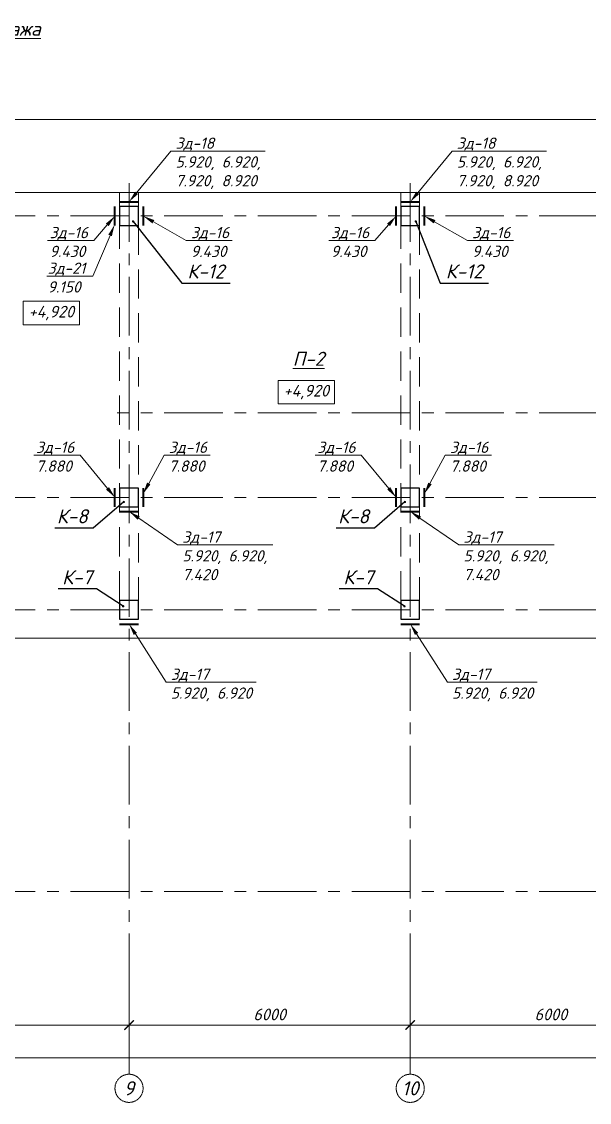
# Model space of a CAD drawing. Header units: millimetres. Extents: x -41985 to 129563, y -95368 to -4590.
# Drawn here: x 37858 to 49972, y -58706 to -35661 of the extents above; entities that cross this region are included whole.
import ezdxf
from ezdxf import colors
from ezdxf.entities.mleader import LeaderData, LeaderLine
from ezdxf.enums import TextEntityAlignment as Align
from ezdxf.math import Vec2, Vec3

# ---------------------------------------------------------------- set-up
doc = ezdxf.new("R2010")
doc.units = ezdxf.units.MM
doc.header["$PDMODE"] = 35
for name, pattern in [('CENTERX2', [4, 2.5, -0.5, 0.5, -0.5]), ('DASHED2', [0.375, 0.25, -0.125]), ('HIDDEN2', [4.7625, 3.175, -1.5875])]:
    doc.linetypes.add(name, pattern=pattern)
doc.layers.get('Defpoints').update_dxf_attribs({"color": 1, "lineweight": 0})
for name, color, linetype, lineweight in [('#Закл выноски и размеры', 7, 'Continuous', 13), ('#Закладные', 10, 'Continuous', 40), ('k_ Выноски', 7, 'Continuous', 13), ('k_ Осевая', 8, 'CENTERX2', 9), ('k_ Осевые размеры', 251, 'Continuous', 5), ('k_ Отметки', 251, 'Continuous', 13), ('k_ Позиции', 1, 'Continuous', 13), ('Балки', 24, 'DASHED2', 5), ('Колонна', 84, 'Continuous', 30), ('Линия пунктир', 190, 'HIDDEN2', 9), ('Перекрытие. Отм. 0.000', 214, 'Continuous', 40)]:
    doc.layers.add(name, color=color, linetype=linetype, lineweight=lineweight)
doc.styles.get("Standard").update_dxf_attribs({"font": 'isocpeur.ttf'})
doc.styles.add('STEP PR', font='isocpeui.ttf')
doc.dimstyles.get("Standard").update_dxf_attribs({"dimtxt": 0.18, "dimasz": 0.18, "dimexe": 0.18, "dimexo": 0.0625, "dimgap": 0.09, "dimtad": 0, "dimtih": 1, "dimtoh": 1, "dimdec": 4, "dimzin": 0, "dimdsep": 46, "dimtxsty": 'Standard', "dimcen": 0.09, "dimadec": 0, "dimazin": 0, "dimtfac": 1, "dimtdec": 4, "dimtofl": 0, "dimtmove": 0, "dimatfit": 3, "dimfxl": 1, "dimtolj": 1, "dimtzin": 0, "dimarcsym": 0})
doc.dimstyles.new('STEP PR', dxfattribs={"dimscale": 100, "dimtxt": 2.5, "dimasz": 2, "dimexe": 1, "dimexo": 2, "dimgap": 1, "dimtad": 1, "dimdec": 4, "dimlfac": -1, "dimtxsty": 'STEP PR', "dimblk": 'ARCHTICK', "dimcen": 2, "dimdle": 1.5, "dimclrt": 1, "dimadec": 0, "dimazin": 0, "dimtfac": 1, "dimtdec": 4, "dimtmove": 1, "dimatfit": 3, "dimldrblk": 'DOTSMALL', "dimfxl": 1, "dimtolj": 1, "dimtzin": 0, "dimarcsym": 0})

# ---------------------------------------------------------------- blocks, each defined once
blk = doc.blocks.new('_ArchTick')
at = {"color": 0, "linetype": 'ByBlock', "const_width": 0.15}
blk.add_lwpolyline([(-0.5, -0.5), (0.5, 0.5)], dxfattribs=at)
blk = doc.blocks.new('*D103')
at = {"layer": 'Defpoints', "color": 0, "transparency": 16777216}
for p in [(34150, -1850), (40150, -1850), (40150, -2850)]:
    blk.add_point(p, dxfattribs=at)
at = {"layer": 'k_ Осевые размеры', "color": 0, "lineweight": -2, "transparency": 16777216}
for p, q in [((34150, -2050), (34150, -2950)), ((40150, -2050), (40150, -2950)), ((34000, -2850), (40300, -2850))]:
    blk.add_line(p, q, dxfattribs=at)
at = {"layer": 'k_ Осевые размеры', "color": 0, "lineweight": -2, "transparency": 16777216, "xscale": 200, "yscale": 200, "zscale": 200, "rotation": 180}
blk.add_blockref('_ArchTick', (34150, -2850), dxfattribs=at)
at = {"layer": 'k_ Осевые размеры', "color": 0, "lineweight": -2, "transparency": 16777216, "xscale": 200, "yscale": 200, "zscale": 200}
blk.add_blockref('_ArchTick', (40150, -2850), dxfattribs=at)
at = {"layer": 'k_ Осевые размеры', "color": 1, "transparency": 16777216, "insert": (37150, -2625), "char_height": 250, "attachment_point": 5, "style": 'STEP PR'}
blk.add_mtext('\\A1;6000', dxfattribs=at)
blk = doc.blocks.new('_DotSmall')
at = {"color": 0, "linetype": 'ByBlock', "const_width": 0.5}
blk.add_lwpolyline([(-0.0625, 0, 1), (0.0625, 0, 1)], format="xyb", close=True, dxfattribs=at)
blk = doc.blocks.new('*D104')
at = {"layer": 'Defpoints', "color": 0, "transparency": 16777216}
for p in [(40150, -1850), (46150, -1850), (46150, -2850)]:
    blk.add_point(p, dxfattribs=at)
at = {"layer": 'k_ Осевые размеры', "color": 0, "lineweight": -2, "transparency": 16777216}
for p, q in [((40150, -2050), (40150, -2950)), ((46150, -2050), (46150, -2950)), ((40000, -2850), (46300, -2850))]:
    blk.add_line(p, q, dxfattribs=at)
at = {"layer": 'k_ Осевые размеры', "color": 0, "lineweight": -2, "transparency": 16777216, "xscale": 200, "yscale": 200, "zscale": 200, "rotation": 180}
blk.add_blockref('_ArchTick', (40150, -2850), dxfattribs=at)
at = {"layer": 'k_ Осевые размеры', "color": 0, "lineweight": -2, "transparency": 16777216, "xscale": 200, "yscale": 200, "zscale": 200}
blk.add_blockref('_ArchTick', (46150, -2850), dxfattribs=at)
at = {"layer": 'k_ Осевые размеры', "color": 1, "transparency": 16777216, "insert": (43150, -2625), "char_height": 250, "attachment_point": 5, "style": 'STEP PR'}
blk.add_mtext('\\A1;6000', dxfattribs=at)
blk = doc.blocks.new('*D105')
at = {"layer": 'Defpoints', "color": 0, "transparency": 16777216}
for p in [(46150, -1850), (52150, -1850), (52150, -2850)]:
    blk.add_point(p, dxfattribs=at)
at = {"layer": 'k_ Осевые размеры', "color": 0, "lineweight": -2, "transparency": 16777216}
for p, q in [((46150, -2050), (46150, -2950)), ((52150, -2050), (52150, -2950)), ((46000, -2850), (52300, -2850))]:
    blk.add_line(p, q, dxfattribs=at)
at = {"layer": 'k_ Осевые размеры', "color": 0, "lineweight": -2, "transparency": 16777216, "xscale": 200, "yscale": 200, "zscale": 200, "rotation": 180}
blk.add_blockref('_ArchTick', (46150, -2850), dxfattribs=at)
at = {"layer": 'k_ Осевые размеры', "color": 0, "lineweight": -2, "transparency": 16777216, "xscale": 200, "yscale": 200, "zscale": 200}
blk.add_blockref('_ArchTick', (52150, -2850), dxfattribs=at)
at = {"layer": 'k_ Осевые размеры', "color": 1, "transparency": 16777216, "insert": (49150, -2625), "char_height": 250, "attachment_point": 5, "style": 'STEP PR'}
blk.add_mtext('\\A1;6000', dxfattribs=at)
blk = doc.blocks.new('*D106')
at = {"layer": 'Defpoints', "color": 0, "transparency": 16777216}
for p in [(0, -1850), (67650, -1850), (67650, -3550)]:
    blk.add_point(p, dxfattribs=at)
at = {"layer": 'k_ Осевые размеры', "color": 0, "lineweight": -2, "transparency": 16777216}
for p, q in [((0, -2050), (0, -3650)), ((67650, -2050), (67650, -3650)), ((-150, -3550), (67800, -3550))]:
    blk.add_line(p, q, dxfattribs=at)
at = {"layer": 'k_ Осевые размеры', "color": 0, "lineweight": -2, "transparency": 16777216, "xscale": 200, "yscale": 200, "zscale": 200, "rotation": 180}
blk.add_blockref('_ArchTick', (0, -3550), dxfattribs=at)
at = {"layer": 'k_ Осевые размеры', "color": 0, "lineweight": -2, "transparency": 16777216, "xscale": 200, "yscale": 200, "zscale": 200}
blk.add_blockref('_ArchTick', (67650, -3550), dxfattribs=at)
at = {"layer": 'k_ Осевые размеры', "color": 1, "transparency": 16777216, "insert": (33825, -3323), "char_height": 250, "attachment_point": 5, "style": 'STEP PR'}
blk.add_mtext('\\A1;67650', dxfattribs=at)
blk = doc.blocks.new('*U40')
blk.add_lwpolyline([(-200, -200), (200, -200), (200, 200), (-200, 200)], close=True)
blk = doc.blocks.new('*U181')
at = {"layer": 'Балки', "ltscale": 2500}
for points in [[(39950, 14600), (40350, 14600), (40350, 14900), (39950, 14900)], [(45950, 14600), (46350, 14600), (46350, 14900), (45950, 14900)], [(39950, 14200), (40350, 14200), (40350, 6200), (39950, 6200)], [(45950, 14200), (46350, 14200), (46350, 6200), (45950, 6200)]]:
    blk.add_lwpolyline(points, close=True, dxfattribs=at)
for p in [(40150, 14400), (46150, 14400), (40150, 8400), (46150, 8400), (40150, 6000), (46150, 6000)]:
    blk.add_blockref('*U40', p)
blk = doc.blocks.new('REINFORCED_CONCRETE')
blk = doc.blocks.new('*U95')
at = {"layer": 'k_ Осевая', "ltscale": 500}
for points in [[(40150, 15100), (40150, -3900)], [(46150, 15100), (46150, -3900)], [(72150, 14400), (23500, 14400)], [(72150, 10200), (39900, 10200)], [(72150, 8400), (33900, 8400)], [(72150, 6000), (-4500, 6000)], [(72150, 0), (-4500, 0)]]:
    blk.add_lwpolyline(points, dxfattribs=at)
at = {"layer": 'k_ Осевая', "color": 254, "linetype": 'ByBlock', "lineweight": 15, "ltscale": 10}
for centre in [(40150, -4200), (46150, -4200)]:
    blk.add_circle(centre, 300, dxfattribs=at)
at = {"layer": 'k_ Осевая', "color": 1, "linetype": 'ByBlock', "char_height": 300, "width": 484.8732214, "attachment_point": 5, "style": 'STEP PR'}
for s, insert in [('9', (40150, -4200)), ('10', (46150, -4200))]:
    blk.add_mtext(s, dxfattribs=dict(at, insert=insert))
at = {"layer": 'k_ Осевые размеры'}
for base, p1, p2, picture, middle in [((67650, -3550), (0, -1850), (67650, -1850), '*D106', (33825, -3323.3901515152)), ((40150, -2850), (34150, -1850), (40150, -1850), '*D103', (37150, -2625)), ((46150, -2850), (40150, -1850), (46150, -1850), '*D104', (43150, -2625)), ((52150, -2850), (46150, -1850), (52150, -1850), '*D105', (49150, -2625))]:
    dim = blk.add_linear_dim(base=base, p1=p1, p2=p2, dimstyle='STEP PR', dxfattribs=at)
    dim.commit()
    dim.dimension.update_dxf_attribs({"geometry": picture, "text_midpoint": middle})

msp = doc.modelspace()

# ---------------------------------------------------------------- linework, layer by layer
at = {"layer": '#Закладные', "color": 5}
for points in [[(39850, -40005.94546), (39850, -39605.94546)], [(40450, -39605.94546), (40450, -40005.94546)], [(45850, -40005.94546), (45850, -39605.94546)], [(46450, -39605.94546), (46450, -40005.94546)], [(39850, -46005.94546), (39850, -45605.94546)], [(40450, -45605.94546), (40450, -46005.94546)], [(45850, -46005.94546), (45850, -45605.94546)], [(46450, -45605.94546), (46450, -46005.94546)]]:
    msp.add_lwpolyline(points, dxfattribs=at)
at = {"layer": '#Закладные'}
for points in [[(39950, -39505.94546), (40350, -39505.94546)], [(45950, -39505.94546), (46350, -39505.94546)], [(39950, -46105.94546), (40350, -46105.94546)], [(45950, -46105.94546), (46350, -46105.94546)], [(39950, -48505.94546), (40350, -48505.94546)], [(45950, -48505.94546), (46350, -48505.94546)]]:
    msp.add_lwpolyline(points, dxfattribs=at)
at = {"layer": 'k_ Отметки'}
for points in [[(37893.19976, -42125.25755), (39093.19976, -42125.25755), (39093.19976, -41625.25755), (37893.19976, -41625.25755)], [(43331.48356, -43810.16828), (44531.48356, -43810.16828), (44531.48356, -43310.16828), (43331.48356, -43310.16828)]]:
    msp.add_lwpolyline(points, close=True, dxfattribs=at)
at = {"layer": 'Линия пунктир'}
msp.add_lwpolyline([(-14920, -46413.67032), (-14920, -42175.94546), (-3100, -40505.94546), (14900, -40205.94546), (22500, -37745.94546), (68500, -37745.94546), (74340, -39305.94546)], dxfattribs=at)
at = {"layer": 'Перекрытие. Отм. 0.000', "lineweight": 5}
msp.add_lwpolyline([(58350, -39305.94546), (58350, -40005.94546), (58230, -40005.94546), (58230, -45085.94546), (59550, -45085.94546), (59550, -44585.94546), (61570, -44585.94546), (61570, -40005.94546), (61450, -40005.94546), (61450, -39305.94546), (67950, -39305.94546), (67950, -39305.94546), (69150, -39305.94546), (69150, -46205.94546), (61850, -46205.94546), (61850, -48805.94546), (33690, -48805.94546), (33690, -42605.94546), (34070, -42605.94546), (34070, -40005.94546), (33950, -40005.94546), (33950, -39605.94546), (33950, -39605.94546), (33950, -39305.94546)], close=True, dxfattribs=at)

# ---------------------------------------------------------------- block references
at = {"layer": 'k_ Осевая'}
msp.add_blockref('*U95', (0, -54205.94546), dxfattribs=at)
at = {"layer": 'k_ Позиции'}
ref = msp.add_blockref('REINFORCED_CONCRETE', (41789.93075, -41238.96603), dxfattribs=dict(at, xscale=100, yscale=100, zscale=100))
ref.add_attrib('POSITION', 'К-12', dxfattribs={"layer": '0', "color": 0, "linetype": 'ByBlock', "height": 300, "style": 'STEP PR', "flags": 2}).set_placement((41789.93075, -41138.96603), align=Align.CENTER)
ref = msp.add_blockref('REINFORCED_CONCRETE', (47301.79846, -41237.41453), dxfattribs=dict(at, xscale=100, yscale=100, zscale=100))
ref.add_attrib('POSITION', 'К-12', dxfattribs={"layer": '0', "color": 0, "linetype": 'ByBlock', "height": 300, "style": 'STEP PR', "flags": 2}).set_placement((47301.79846, -41137.41453), align=Align.CENTER)
ref = msp.add_blockref('REINFORCED_CONCRETE', (38975.37323, -46459.61192), dxfattribs=dict(at, xscale=-100, yscale=100, zscale=100))
ref.add_attrib('POSITION', 'К-8', dxfattribs={"layer": '0', "color": 0, "linetype": 'ByBlock', "height": 300, "style": 'STEP PR', "flags": 2}).set_placement((38939.91868, -46359.61192), align=Align.CENTER)
ref = msp.add_blockref('REINFORCED_CONCRETE', (44975.37323, -46459.61192), dxfattribs=dict(at, xscale=-100, yscale=100, zscale=100))
ref.add_attrib('POSITION', 'К-8', dxfattribs={"layer": '0', "color": 0, "linetype": 'ByBlock', "height": 300, "style": 'STEP PR', "flags": 2}).set_placement((44939.91868, -46359.61192), align=Align.CENTER)
ref = msp.add_blockref('REINFORCED_CONCRETE', (39044.62355, -47758.78718), dxfattribs=dict(at, xscale=100, yscale=100, zscale=100))
ref.add_attrib('POSITION', 'К-7', dxfattribs={"layer": '0', "color": 0, "linetype": 'ByBlock', "height": 300, "style": 'STEP PR', "flags": 2}).set_placement((39044.62355, -47658.78718), align=Align.CENTER)
ref = msp.add_blockref('REINFORCED_CONCRETE', (45044.62355, -47758.78718), dxfattribs=dict(at, xscale=100, yscale=100, zscale=100))
ref.add_attrib('POSITION', 'К-7', dxfattribs={"layer": '0', "color": 0, "linetype": 'ByBlock', "height": 300, "style": 'STEP PR', "flags": 2}).set_placement((45044.62355, -47658.78718), align=Align.CENTER)
at = {"layer": 'Колонна'}
msp.add_blockref('*U181', (0, -54205.94546), dxfattribs=at)

# ---------------------------------------------------------------- texts
at = {"layer": 'k_ Выноски', "insert": (30914.77825, -35854.17082), "char_height": 300, "width": 16678.1913301, "attachment_point": 5, "line_spacing_factor": 1.5, "style": 'STEP PR'}
msp.add_mtext('\\A1;{\\fISOCPEUR|b1|i1|c204|p34;\\LСхема расположения закладных изделий в стенах и колоннах второго этажа}', dxfattribs=at)
at = {"layer": 'k_ Выноски', "insert": (43979.6471, -42850.47334), "char_height": 300, "attachment_point": 5, "line_spacing_factor": 1.5, "style": 'STEP PR'}
msp.add_mtext('\\A1;{\\fISOCPEUR|b1|i1|c204|p34;\\LП-2}', dxfattribs=at)
at = {"layer": 'k_ Отметки', "char_height": 250, "width": 1200, "attachment_point": 5, "style": 'STEP PR'}
for insert in [(38493.19976, -41875.25755), (43931.48356, -43560.16828)]:
    msp.add_mtext('+4,920', dxfattribs=dict(at, insert=insert))

# ---------------------------------------------------------------- leaders
at = {"layer": '#Закл выноски и размеры'}
ml = msp.add_multileader_mtext('Standard', dxfattribs=at)
ml.set_content('Зд-18\\P5.920, 6.920,\\P7.920, 8.920', color=256, style='STEP PR')
ml.set_leader_properties(color=256, linetype='ByLayer', lineweight=-1)
ml.build(insert=Vec2(0, 0))
ml.multileader.update_dxf_attribs({"text_left_attachment_type": 6, "text_right_attachment_type": 6, "dogleg_length": 0, "arrow_head_size": 250})
ctx = ml.context
ctx.base_point, ctx.char_height, ctx.arrow_head_size, ctx.landing_gap_size, ctx.plane_origin = Vec3(41043.17061, -38421.14987), 240, 250, 100, Vec3(57242.95338, -42922.93599)
ctx.left_attachment, ctx.right_attachment = 6, 6
notes = []
notes.append((ctx, [(0, (1, 1, 0), (41043.17061, -38421.14987), (1, 0), 0, [(0, [(40150, -39505.94546)], 0, [])])]))
ctx.mtext.insert, ctx.mtext.rotation, ctx.mtext.width, ctx.mtext.flow_direction = Vec3(41143.17061, -38133.14987), 6.2831853072, 2679.7530317, 5
ml = msp.add_multileader_mtext('Standard', dxfattribs=at)
ml.set_content('Зд-18\\P5.920, 6.920,\\P7.920, 8.920', color=256, style='STEP PR')
ml.set_leader_properties(color=256, linetype='ByLayer', lineweight=-1)
ml.build(insert=Vec2(0, 0))
ml.multileader.update_dxf_attribs({"text_left_attachment_type": 6, "text_right_attachment_type": 6, "dogleg_length": 0, "arrow_head_size": 250})
ctx = ml.context
ctx.base_point, ctx.char_height, ctx.arrow_head_size, ctx.landing_gap_size, ctx.plane_origin = Vec3(47043.17061, -38421.14987), 240, 250, 100, Vec3(63242.95338, -42922.93599)
ctx.left_attachment, ctx.right_attachment = 6, 6
notes.append((ctx, [(0, (1, 1, 0), (47043.17061, -38421.14987), (1, 0), 0, [(0, [(46150, -39505.94546)], 0, [])])]))
ctx.mtext.insert, ctx.mtext.rotation, ctx.mtext.width, ctx.mtext.flow_direction = Vec3(47143.17061, -38133.14987), 6.2831853072, 2679.7530317, 5
at = {"layer": '#Закл выноски и размеры', "color": 5}
ml = msp.add_multileader_mtext('Standard', dxfattribs=at)
ml.set_content('Зд-16\\P9.430', color=5, style='STEP PR')
ml.set_leader_properties(color=256, linetype='ByLayer', lineweight=-1)
ml.build(insert=Vec2(0, 0))
ml.multileader.update_dxf_attribs({"text_left_attachment_type": 6, "text_right_attachment_type": 6, "dogleg_length": 0, "arrow_head_size": 250})
ctx = ml.context
ctx.base_point, ctx.char_height, ctx.arrow_head_size, ctx.landing_gap_size, ctx.plane_origin = Vec3(38357.09326, -40328.15683), 240, 250, 100, Vec3(54330.7957, -48027.26114)
ctx.left_attachment, ctx.right_attachment = 6, 6
notes.append((ctx, [(1, (1, 1, 0), (39396.36599, -40328.15683), (-1, 0), 0, [(1, [(39850, -39805.94546)], 0, [])])]))
ctx.mtext.insert, ctx.mtext.rotation, ctx.mtext.width, ctx.mtext.flow_direction = Vec3(38457.09326, -40040.15683), 6.2831853072, 1886.4699691, 5
ml = msp.add_multileader_mtext('Standard', dxfattribs=at)
ml.set_content('Зд-16\\P9.430', color=5, style='STEP PR')
ml.set_leader_properties(color=256, linetype='ByLayer', lineweight=-1)
ml.build(insert=Vec2(0, 0))
ml.multileader.update_dxf_attribs({"text_left_attachment_type": 6, "text_right_attachment_type": 6, "dogleg_length": 0, "arrow_head_size": 250})
ctx = ml.context
ctx.base_point, ctx.char_height, ctx.arrow_head_size, ctx.landing_gap_size, ctx.plane_origin = Vec3(41368.85832, -40328.15683), 240, 250, 100, Vec3(57764.0153, -48027.26114)
ctx.left_attachment, ctx.right_attachment = 6, 6
notes.append((ctx, [(0, (1, 1, 0), (41368.85832, -40328.15683), (1, 0), 0, [(1, [(40451.52363, -39805.94546)], 0, [])])]))
ctx.mtext.insert, ctx.mtext.rotation, ctx.mtext.width, ctx.mtext.flow_direction = Vec3(41468.85832, -40040.15683), 6.2831853072, 1886.4699691, 5
ml = msp.add_multileader_mtext('Standard', dxfattribs=at)
ml.set_content('Зд-16\\P9.430', color=5, style='STEP PR')
ml.set_leader_properties(color=256, linetype='ByLayer', lineweight=-1)
ml.build(insert=Vec2(0, 0))
ml.multileader.update_dxf_attribs({"text_left_attachment_type": 6, "text_right_attachment_type": 6, "dogleg_length": 0, "arrow_head_size": 250})
ctx = ml.context
ctx.base_point, ctx.char_height, ctx.arrow_head_size, ctx.landing_gap_size, ctx.plane_origin = Vec3(44357.09326, -40328.15683), 240, 250, 100, Vec3(60330.7957, -48027.26114)
ctx.left_attachment, ctx.right_attachment = 6, 6
notes.append((ctx, [(1, (1, 1, 0), (45396.36599, -40328.15683), (-1, 0), 0, [(1, [(45850, -39805.94546)], 0, [])])]))
ctx.mtext.insert, ctx.mtext.rotation, ctx.mtext.width, ctx.mtext.flow_direction = Vec3(44457.09326, -40040.15683), 6.2831853072, 1886.4699691, 5
ml = msp.add_multileader_mtext('Standard', dxfattribs=at)
ml.set_content('Зд-16\\P9.430', color=5, style='STEP PR')
ml.set_leader_properties(color=256, linetype='ByLayer', lineweight=-1)
ml.build(insert=Vec2(0, 0))
ml.multileader.update_dxf_attribs({"text_left_attachment_type": 6, "text_right_attachment_type": 6, "dogleg_length": 0, "arrow_head_size": 250})
ctx = ml.context
ctx.base_point, ctx.char_height, ctx.arrow_head_size, ctx.landing_gap_size, ctx.plane_origin = Vec3(47368.85832, -40328.15683), 240, 250, 100, Vec3(63764.0153, -48027.26114)
ctx.left_attachment, ctx.right_attachment = 6, 6
notes.append((ctx, [(0, (1, 1, 0), (47368.85832, -40328.15683), (1, 0), 0, [(1, [(46451.52363, -39805.94546)], 0, [])])]))
ctx.mtext.insert, ctx.mtext.rotation, ctx.mtext.width, ctx.mtext.flow_direction = Vec3(47468.85832, -40040.15683), 6.2831853072, 1886.4699691, 5
ml = msp.add_multileader_mtext('Standard', dxfattribs=at)
ml.set_content('Зд-21\\P9.150', color=5, style='STEP PR')
ml.set_leader_properties(color=256, linetype='ByLayer', lineweight=-1)
ml.build(insert=Vec2(0, 0))
ml.multileader.update_dxf_attribs({"text_left_attachment_type": 6, "text_right_attachment_type": 6, "dogleg_length": 0, "arrow_head_size": 250})
ctx = ml.context
ctx.base_point, ctx.char_height, ctx.arrow_head_size, ctx.landing_gap_size, ctx.plane_origin = Vec3(38312.70317, -41086.86079), 240, 250, 100, Vec3(54286.76924, -48785.96511)
ctx.left_attachment, ctx.right_attachment = 6, 6
notes.append((ctx, [(1, (1, 1, 0), (39377.06681, -41086.86079), (-1, 0), 0, [(1, [(39843.35213, -39989.87458)], 0, [])])]))
ctx.mtext.insert, ctx.mtext.rotation, ctx.mtext.width, ctx.mtext.flow_direction = Vec3(38412.70317, -40798.86079), 6.2831853072, 1886.4699691, 5
ml = msp.add_multileader_mtext('Standard', dxfattribs=at)
ml.set_content('Зд-16\\P7.880', color=5, style='STEP PR')
ml.set_leader_properties(color=256, linetype='ByLayer', lineweight=-1)
ml.build(insert=Vec2(0, 0))
ml.multileader.update_dxf_attribs({"text_left_attachment_type": 6, "text_right_attachment_type": 6, "dogleg_length": 0, "arrow_head_size": 250})
ctx = ml.context
ctx.base_point, ctx.char_height, ctx.arrow_head_size, ctx.landing_gap_size, ctx.plane_origin = Vec3(38065.0368, -44905.90062), 240, 250, 100, Vec3(54510.12465, -54027.26114)
ctx.left_attachment, ctx.right_attachment = 6, 6
notes.append((ctx, [(1, (1, 1, 0), (39104.30953, -44905.90062), (-1, 0), 0, [(1, [(39850, -45805.94546)], 0, [])])]))
ctx.mtext.insert, ctx.mtext.rotation, ctx.mtext.width, ctx.mtext.flow_direction = Vec3(38165.0368, -44617.90062), 6.2831853072, 1886.4699691, 5
ml = msp.add_multileader_mtext('Standard', dxfattribs=at)
ml.set_content('Зд-16\\P7.880', color=5, style='STEP PR')
ml.set_leader_properties(color=256, linetype='ByLayer', lineweight=-1)
ml.build(insert=Vec2(0, 0))
ml.multileader.update_dxf_attribs({"text_left_attachment_type": 6, "text_right_attachment_type": 6, "dogleg_length": 0, "arrow_head_size": 250})
ctx = ml.context
ctx.base_point, ctx.char_height, ctx.arrow_head_size, ctx.landing_gap_size, ctx.plane_origin = Vec3(40897.47291, -44905.90062), 240, 250, 100, Vec3(57764.0153, -54027.26114)
ctx.left_attachment, ctx.right_attachment = 6, 6
notes.append((ctx, [(0, (1, 1, 0), (40897.47291, -44905.90062), (1, 0), 0, [(1, [(40451.52363, -45729.07168)], 0, [])])]))
ctx.mtext.insert, ctx.mtext.rotation, ctx.mtext.width, ctx.mtext.flow_direction = Vec3(40997.47291, -44617.90062), 6.2831853072, 1886.4699691, 5
ml = msp.add_multileader_mtext('Standard', dxfattribs=at)
ml.set_content('Зд-16\\P7.880', color=5, style='STEP PR')
ml.set_leader_properties(color=256, linetype='ByLayer', lineweight=-1)
ml.build(insert=Vec2(0, 0))
ml.multileader.update_dxf_attribs({"text_left_attachment_type": 6, "text_right_attachment_type": 6, "dogleg_length": 0, "arrow_head_size": 250})
ctx = ml.context
ctx.base_point, ctx.char_height, ctx.arrow_head_size, ctx.landing_gap_size, ctx.plane_origin = Vec3(44065.0368, -44905.90062), 240, 250, 100, Vec3(60510.12465, -54027.26114)
ctx.left_attachment, ctx.right_attachment = 6, 6
notes.append((ctx, [(1, (1, 1, 0), (45104.30953, -44905.90062), (-1, 0), 0, [(1, [(45850, -45805.94546)], 0, [])])]))
ctx.mtext.insert, ctx.mtext.rotation, ctx.mtext.width, ctx.mtext.flow_direction = Vec3(44165.0368, -44617.90062), 6.2831853072, 1886.4699691, 5
ml = msp.add_multileader_mtext('Standard', dxfattribs=at)
ml.set_content('Зд-16\\P7.880', color=5, style='STEP PR')
ml.set_leader_properties(color=256, linetype='ByLayer', lineweight=-1)
ml.build(insert=Vec2(0, 0))
ml.multileader.update_dxf_attribs({"text_left_attachment_type": 6, "text_right_attachment_type": 6, "dogleg_length": 0, "arrow_head_size": 250})
ctx = ml.context
ctx.base_point, ctx.char_height, ctx.arrow_head_size, ctx.landing_gap_size, ctx.plane_origin = Vec3(46897.47291, -44905.90062), 240, 250, 100, Vec3(63764.0153, -54027.26114)
ctx.left_attachment, ctx.right_attachment = 6, 6
notes.append((ctx, [(0, (1, 1, 0), (46897.47291, -44905.90062), (1, 0), 0, [(1, [(46451.52363, -45729.07168)], 0, [])])]))
ctx.mtext.insert, ctx.mtext.rotation, ctx.mtext.width, ctx.mtext.flow_direction = Vec3(46997.47291, -44617.90062), 6.2831853072, 1886.4699691, 5
at = {"layer": '#Закл выноски и размеры'}
ml = msp.add_multileader_mtext('Standard', dxfattribs=at)
ml.set_content('Зд-17\\P5.920, 6.920, 7.420', color=256, style='STEP PR')
ml.set_leader_properties(color=256, linetype='ByLayer', lineweight=-1)
ml.build(insert=Vec2(0, 0))
ml.multileader.update_dxf_attribs({"text_left_attachment_type": 6, "text_right_attachment_type": 6, "dogleg_length": 0, "arrow_head_size": 250})
ctx = ml.context
ctx.base_point, ctx.char_height, ctx.arrow_head_size, ctx.landing_gap_size, ctx.plane_origin = Vec3(41186.16108, -46820.03419), 240, 250, 100, Vec3(51275.95754, -50343.37049)
ctx.left_attachment, ctx.right_attachment = 6, 6
notes.append((ctx, [(0, (1, 1, 0), (41186.16108, -46820.03419), (1, 0), 0, [(0, [(40150, -46105.94546)], 0, [])])]))
ctx.mtext.insert, ctx.mtext.rotation, ctx.mtext.width, ctx.mtext.defined_height, ctx.mtext.flow_direction = Vec3(41286.16108, -46532.03419), 6.2831853072, 1913.6363636, 753.78184, 5
ml = msp.add_multileader_mtext('Standard', dxfattribs=at)
ml.set_content('Зд-17\\P5.920, 6.920, 7.420', color=256, style='STEP PR')
ml.set_leader_properties(color=256, linetype='ByLayer', lineweight=-1)
ml.build(insert=Vec2(0, 0))
ml.multileader.update_dxf_attribs({"text_left_attachment_type": 6, "text_right_attachment_type": 6, "dogleg_length": 0, "arrow_head_size": 250})
ctx = ml.context
ctx.base_point, ctx.char_height, ctx.arrow_head_size, ctx.landing_gap_size, ctx.plane_origin = Vec3(47186.16108, -46820.03419), 240, 250, 100, Vec3(57275.95754, -50343.37049)
ctx.left_attachment, ctx.right_attachment = 6, 6
notes.append((ctx, [(0, (1, 1, 0), (47186.16108, -46820.03419), (1, 0), 0, [(0, [(46150, -46105.94546)], 0, [])])]))
ctx.mtext.insert, ctx.mtext.rotation, ctx.mtext.width, ctx.mtext.defined_height, ctx.mtext.flow_direction = Vec3(47286.16108, -46532.03419), 6.2831853072, 1913.6363636, 753.78184, 5
ml = msp.add_multileader_mtext('Standard', dxfattribs=at)
ml.set_content('Зд-17\\P5.920, 6.920', color=256, style='STEP PR')
ml.set_leader_properties(color=256, linetype='ByLayer', lineweight=-1)
ml.build(insert=Vec2(0, 0))
ml.multileader.update_dxf_attribs({"text_left_attachment_type": 6, "text_right_attachment_type": 6, "dogleg_length": 0, "arrow_head_size": 250})
ctx = ml.context
ctx.base_point, ctx.char_height, ctx.arrow_head_size, ctx.landing_gap_size, ctx.plane_origin = Vec3(40941.69891, -49745.8344), 240, 250, 100, Vec3(50096.3201, -55587.4604)
ctx.left_attachment, ctx.right_attachment = 6, 6
notes.append((ctx, [(0, (1, 1, 0), (40941.69891, -49745.8344), (1, 0), 0, [(0, [(40150, -48505.94546)], 0, [])])]))
ctx.mtext.insert, ctx.mtext.rotation, ctx.mtext.width, ctx.mtext.defined_height, ctx.mtext.flow_direction = Vec3(41041.69891, -49457.8344), 6.2831853072, 2507.8505885, 1041.78184, 5
ml = msp.add_multileader_mtext('Standard', dxfattribs=at)
ml.set_content('Зд-17\\P5.920, 6.920', color=256, style='STEP PR')
ml.set_leader_properties(color=256, linetype='ByLayer', lineweight=-1)
ml.build(insert=Vec2(0, 0))
ml.multileader.update_dxf_attribs({"text_left_attachment_type": 6, "text_right_attachment_type": 6, "dogleg_length": 0, "arrow_head_size": 250})
ctx = ml.context
ctx.base_point, ctx.char_height, ctx.arrow_head_size, ctx.landing_gap_size, ctx.plane_origin = Vec3(46941.69891, -49745.8344), 240, 250, 100, Vec3(56096.3201, -55587.4604)
ctx.left_attachment, ctx.right_attachment = 6, 6
notes.append((ctx, [(0, (1, 1, 0), (46941.69891, -49745.8344), (1, 0), 0, [(0, [(46150, -48505.94546)], 0, [])])]))
ctx.mtext.insert, ctx.mtext.rotation, ctx.mtext.width, ctx.mtext.defined_height, ctx.mtext.flow_direction = Vec3(47041.69891, -49457.8344), 6.2831853072, 2507.8505885, 1041.78184, 5
at = {"layer": 'k_ Выноски', "ltscale": 100}
for points in [[(40237.20214, -39922.83494), (41274.34121, -41238.96603), (42305.52029, -41238.96603)], [(46268.69167, -39922.57748), (46786.20892, -41237.41453), (47817.388, -41237.41453)], [(40036.53236, -45904.33216), (39384.80118, -46459.61192), (38565.94527, -46459.61192)], [(46036.53236, -45904.33216), (45384.80118, -46459.61192), (44565.94527, -46459.61192)], [(40025.1276, -48127.92761), (39454.0515, -47758.78718), (38635.19559, -47758.78718)], [(46025.1276, -48127.92761), (45454.0515, -47758.78718), (44635.19559, -47758.78718)]]:
    msp.add_leader(points, dimstyle='Standard', override={"dimscale": 100, "dimtxt": 2.5, "dimasz": 2, "dimexe": 1, "dimexo": 2, "dimgap": 0.7, "dimtih": 0, "dimtoh": 0, "dimlfac": -1, "dimzin": 8, "dimcen": 2, "dimdle": 1, "dimclrt": 1, "dimadec": 4, "dimtmove": 1, "dimldrblk": 'DotSmall', "dimfxl": 100}, dxfattribs=at)
for ctx, leaders in notes:
    for number, flags, end, landing, length, lines in leaders:
        leader = LeaderData()
        leader.index, (leader.has_last_leader_line, leader.has_dogleg_vector, leader.attachment_direction) = number, flags
        leader.last_leader_point, leader.dogleg_vector, leader.dogleg_length = Vec3(end), Vec3(landing), length
        for number, points, colour, breaks in lines:
            line = LeaderLine()
            line.index, line.vertices, line.color, line.breaks = number, Vec3.list(points), colors.encode_raw_color(colour), breaks
            leader.lines.append(line)
        ctx.leaders.append(leader)

doc.saveas('drawing.dxf')
